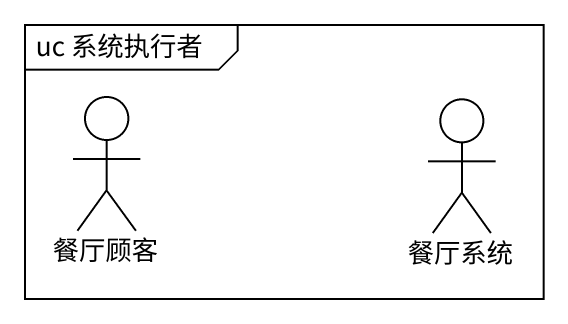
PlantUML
@startuml
mainframe uc 系统执行者
actor 餐厅顾客
actor 餐厅系统
@enduml
